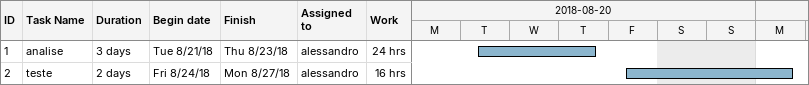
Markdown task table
| ID | Task | Duration | Start | Finish | Resources | Work (h) |
|---|---|---|---|---|---|---|
| 1 | analise | 3d | 2018-08-21 | 2018-08-23 | alessandro | 24 |
| 2 | teste | 2d | 2018-08-24 | 2018-08-27 | alessandro | 16 |
